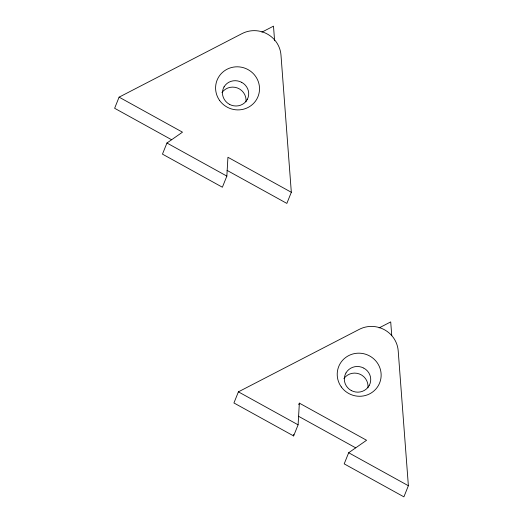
<?xml version="1.0" encoding="UTF-8"?>
<svg xmlns="http://www.w3.org/2000/svg" width="523" height="523" viewBox="0 0 523 523"><rect width="100%" height="100%" fill="white"/><g stroke="black" fill="none" stroke-linecap="round" stroke-linejoin="round"><path stroke-width="0.78" d="M171.609 139.752L114.629 108.281L119.1 97.154L182.488 132.169L166.942 143.008L162.47 154.135L222.38 187.227L226.851 176.101L227.936 157.273L291.324 192.287L286.852 203.408L227.028 170.361M298.757 404.619L299.359 403.135L366.577 440.268L348.671 452.748L344.199 463.875L403.9 496.85L408.371 485.73L398.199 350.822A26.444 25.758 21.9 0 0 359.308 329.34L238.403 391.845L233.931 402.965L293.625 435.94L293.723 434.338M293.625 435.94L298.097 424.82L299.359 403.135M247.412 99.207L247.163 99.677M223.988 86.981L224.275 86.498M119.1 97.154L242.09 33.577A26.444 25.758 21.9 0 1 280.982 55.059L291.324 192.287M261.892 32.151L273.496 26.15L274.601 40.787M379.097 327.914L390.714 321.913L391.753 335.746M166.942 143.008L226.851 176.101M298.463 416.236L355.673 447.838M238.403 391.845L298.097 424.82M348.671 452.748L408.371 485.73M221.929 92.656A13.225 12.879 21.9 0 1 237.468 87.995A13.225 12.879 21.9 0 1 245.96 101.835M224.302 86.511A13.238 12.467 21.4 0 1 241.685 82.346M229.303 104.247A13.284 12.539 22.4 0 1 224.007 86.995M247.144 99.664A13.238 12.519 21.5 0 1 229.368 104.312M241.77 82.373A13.284 12.539 20.5 0 1 247.405 99.167M343.886 378.645A13.225 12.879 21.9 0 1 359.425 373.984A13.225 12.879 21.9 0 1 367.924 387.824M345.965 372.958A13.219 12.807 14 0 1 363.642 368.042M351.077 390.42A13.238 12.82 14 0 1 345.925 373.036M369.146 385.621A13.219 12.807 14.2 0 1 351.247 390.518M363.818 368.133A13.238 12.82 14.2 0 1 369.186 385.543M219.673 100.553A22.051 21.476 21.9 0 0 257.551 97.651A22.051 21.476 21.9 0 0 235.448 66.866A22.051 21.476 21.9 0 0 219.673 100.553M341.297 386.922A22.051 21.476 21.9 0 0 379.175 384.019A22.051 21.476 21.9 0 0 357.072 353.234A22.051 21.476 21.9 0 0 341.297 386.922"/></g></svg>
